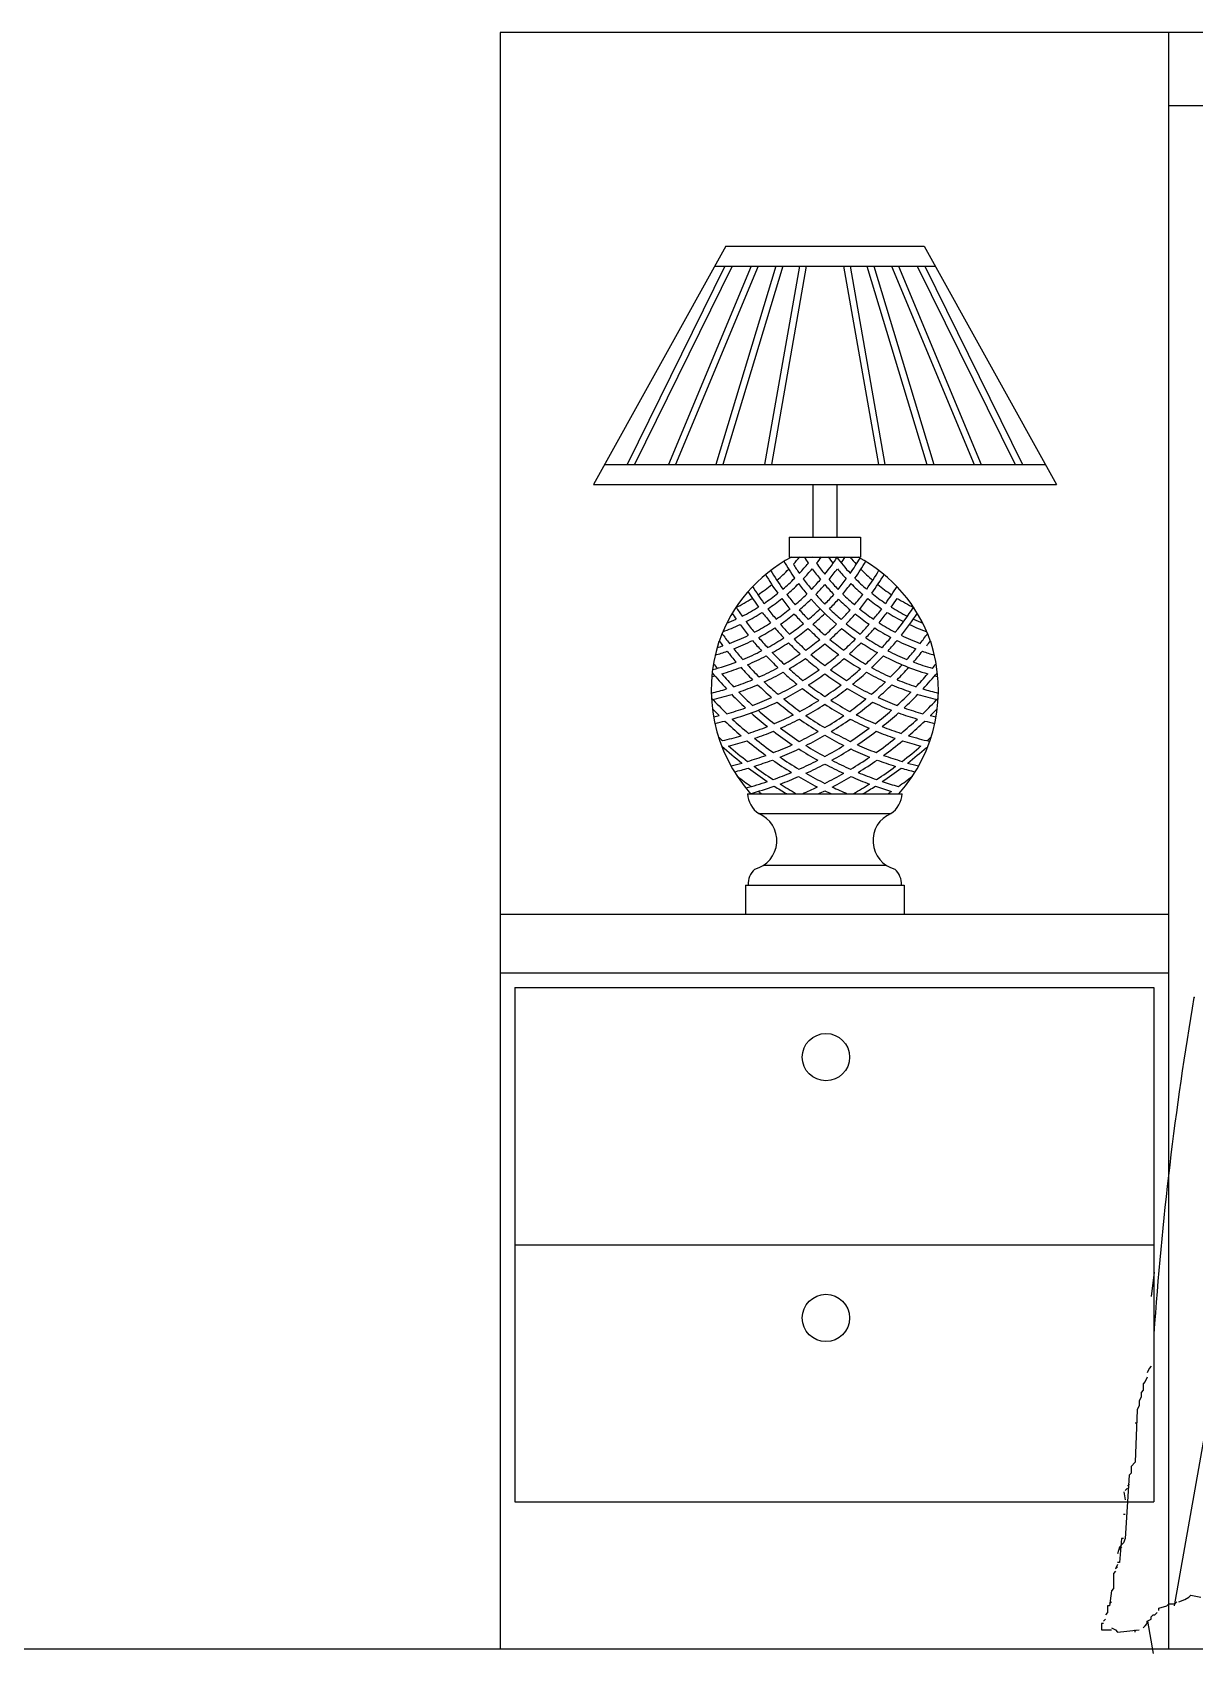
# Model space of a CAD drawing. Header units: inches. Extents: x 15.4 to 57.9, y 9.9 to 34.7.
# Drawn here: x 26.434 to 27.225, y 14.551 to 15.654 of the extents above; entities that cross this region are included whole.
import ezdxf

# ---------------------------------------------------------------- set-up
doc = ezdxf.new("R2010")
doc.units = ezdxf.units.IN
doc.header["$MEASUREMENT"] = 0
doc.layers.add('02', color=2, linetype='Continuous')
doc.layers.add('1', color=1, linetype='Continuous')

msp = doc.modelspace()

# ---------------------------------------------------------------- linework, layer by layer
at = {"layer": '02'}
for p, q in [((29.2062, 15.6542), (26.7522, 15.6542)), ((26.7522, 15.6542), (26.7522, 14.5542)), ((27.2069, 15.6542), (27.2069, 14.5542)), ((28.7515, 15.6042), (27.2069, 15.6042)), ((26.9057, 15.5087), (26.8157, 15.3467)), ((26.9057, 15.5087), (27.0407, 15.5087)), ((27.0407, 15.5087), (27.1307, 15.3467)), ((26.9052, 15.4952), (26.8387, 15.3602)), ((26.9102, 15.4952), (26.8437, 15.3602)), ((26.923, 15.4952), (26.8667, 15.3602)), ((26.9279, 15.4952), (26.8716, 15.3602)), ((26.8982, 15.4952), (27.0482, 15.4952)), ((26.9399, 15.4952), (26.899, 15.3602)), ((26.9446, 15.4952), (26.9037, 15.3602)), ((26.9559, 15.4952), (26.9322, 15.3602)), ((26.9605, 15.4952), (26.9368, 15.3602)), ((26.9858, 15.4952), (27.0096, 15.3602)), ((26.9904, 15.4952), (27.0141, 15.3602)), ((27.0017, 15.4952), (27.0426, 15.3602)), ((27.0064, 15.4952), (27.0473, 15.3602)), ((27.0185, 15.4952), (27.0747, 15.3602)), ((27.0233, 15.4952), (27.0796, 15.3602)), ((27.0361, 15.4952), (27.1026, 15.3602)), ((27.0411, 15.4952), (27.1076, 15.3602)), ((26.8232, 15.3602), (27.1232, 15.3602)), ((26.8157, 15.3467), (27.1307, 15.3467)), ((26.9651, 15.3467), (26.9651, 15.3107)), ((26.9813, 15.3467), (26.9813, 15.3107)), ((26.9489, 15.3107), (26.9975, 15.3107)), ((26.9489, 15.3107), (26.9489, 15.2972)), ((26.9975, 15.3107), (26.9975, 15.2972)), ((26.9489, 15.2972), (26.9975, 15.2972)), ((26.9206, 15.1361), (27.0258, 15.1361)), ((26.9282, 15.1226), (27.0182, 15.1226)), ((26.9315, 15.0875), (27.0148, 15.0875)), ((26.9192, 15.074), (26.9192, 15.0542)), ((26.9192, 15.074), (27.0272, 15.074)), ((27.0272, 15.074), (27.0272, 15.0542)), ((26.7522, 15.0542), (27.2069, 15.0542)), ((26.7522, 15.0142), (27.2069, 15.0142)), ((26.7622, 15.0042), (27.1969, 15.0042)), ((26.7622, 15.0042), (26.7622, 14.6542)), ((27.1969, 15.0042), (27.1969, 14.6542)), ((26.7622, 14.8292), (27.1969, 14.8292)), ((27.1972, 14.8106), (27.1951, 14.794)), ((27.211, 14.5836), (27.2423, 14.7602)), ((27.1924, 14.7391), (27.1911, 14.7361)), ((27.1938, 14.745), (27.1924, 14.742)), ((27.1951, 14.7465), (27.1938, 14.745)), ((27.1897, 14.7302), (27.1884, 14.7287)), ((27.1884, 14.7287), (27.1884, 14.7257)), ((27.1911, 14.7361), (27.1897, 14.7346)), ((27.1897, 14.7346), (27.1897, 14.7302)), ((27.187, 14.7198), (27.1857, 14.7168)), ((27.1884, 14.7257), (27.187, 14.7228)), ((27.187, 14.7228), (27.187, 14.7198)), ((27.1857, 14.7168), (27.1844, 14.6813)), ((27.1857, 14.7079), (27.1844, 14.7079)), ((27.1817, 14.6738), (27.1803, 14.6724)), ((27.1844, 14.6813), (27.1817, 14.6783)), ((27.1817, 14.6783), (27.1817, 14.6738)), ((27.1803, 14.6724), (27.1776, 14.6294)), ((27.179, 14.6635), (27.1776, 14.662)), ((27.1803, 14.6664), (27.179, 14.6649)), ((26.7622, 14.6542), (27.1969, 14.6542)), ((27.1766, 14.661), (27.1776, 14.6556)), ((27.1776, 14.6457), (27.1763, 14.6457)), ((27.1749, 14.6294), (27.1736, 14.613)), ((27.1763, 14.6294), (27.1749, 14.6294)), ((27.1776, 14.6294), (27.1763, 14.6264)), ((27.1736, 14.6234), (27.1722, 14.619)), ((27.1763, 14.6264), (27.1736, 14.6234)), ((27.1749, 14.6234), (27.1736, 14.6219)), ((27.1709, 14.6071), (27.1695, 14.6056)), ((27.1722, 14.6116), (27.1709, 14.6086)), ((27.1722, 14.6101), (27.1709, 14.6086)), ((27.1736, 14.613), (27.1722, 14.613)), ((27.1695, 14.6056), (27.1695, 14.5952)), ((27.1682, 14.5938), (27.1668, 14.5834)), ((27.1682, 14.5863), (27.1668, 14.5849)), ((27.1695, 14.5952), (27.1682, 14.5938)), ((27.2059, 14.5834), (27.2073, 14.5849)), ((27.2073, 14.5849), (27.2113, 14.5849)), ((27.2113, 14.5849), (27.2127, 14.5863)), ((27.214, 14.5863), (27.2181, 14.5878)), ((27.2181, 14.5878), (27.2208, 14.5893)), ((27.2208, 14.5893), (27.2221, 14.5908)), ((27.2221, 14.5908), (27.2289, 14.5893)), ((27.1641, 14.5745), (27.1628, 14.573)), ((27.1655, 14.5789), (27.1641, 14.5774)), ((27.1655, 14.5834), (27.1655, 14.5789)), ((27.1668, 14.5834), (27.1655, 14.5834)), ((27.1924, 14.573), (27.1951, 14.5745)), ((27.1951, 14.576), (27.1965, 14.5774)), ((27.1951, 14.5745), (27.1951, 14.576)), ((27.1965, 14.5774), (27.1978, 14.5774)), ((27.1978, 14.5774), (27.1992, 14.5789)), ((27.2005, 14.5819), (27.2059, 14.5834)), ((27.2005, 14.5804), (27.2005, 14.5819)), ((27.1628, 14.5715), (27.1614, 14.5715)), ((27.1614, 14.5715), (27.1614, 14.5671)), ((27.1614, 14.5671), (27.1682, 14.5671)), ((27.1682, 14.5686), (27.1709, 14.5671)), ((27.1709, 14.5671), (27.1722, 14.5656)), ((27.1722, 14.5656), (27.187, 14.5671)), ((27.1844, 14.5656), (27.1844, 14.5671)), ((27.1897, 14.5686), (27.1911, 14.57)), ((27.1911, 14.57), (27.1924, 14.5715)), ((27.1924, 14.5715), (27.1924, 14.573)), ((27.1926, 14.5731), (27.1966, 14.551)), ((26.6619, 14.5542), (29.2999, 14.5542))]:
    msp.add_line(p, q, dxfattribs=at)
for centre in [(26.9739, 14.9569), (26.9739, 14.7794)]:
    msp.add_circle(centre, 0.0161, dxfattribs=at)
for centre, major_axis, start_param, end_param in [((26.9991, 15.2057), (0, 0.1036), 0.487621, 1.236928), ((27.0916, 15.3806), (0, 0.1699), 2.103506, 2.18378), ((26.8547, 15.3806), (-0.0001, 0.1312), 3.973819, 4.023804), ((27.0916, 15.3806), (-0.0001, 0.1654), 2.133371, 2.178199), ((26.8547, 15.3806), (0.0001, 0.1384), 3.961927, 4.0291), ((27.0916, 15.3806), (0.0006, 0.1564), 2.136455, 2.168024), ((27.0916, 15.3806), (-0.1074, 0.1074), 1.365939, 1.369225), ((26.8547, 15.3806), (-0.0979, 0.0979), 3.277239, 3.281017), ((26.8547, 15.3806), (0, 0.1429), 4.052484, 4.090271), ((27.0916, 15.3806), (0.0001, 0.1519), 2.1862, 2.247468), ((26.8547, 15.3806), (0, 0.1519), 4.036327, 4.132054), ((27.0916, 15.3806), (0, 0.1429), 2.192915, 2.230701), ((27.0916, 15.3806), (0, 0.1384), 2.216566, 2.321719), ((26.8547, 15.3806), (-0.0006, 0.1564), 4.115159, 4.146727), ((27.0916, 15.3806), (0.0002, 0.1312), 2.260648, 2.310632), ((26.8547, 15.3806), (-0.0001, 0.1654), 4.103792, 4.178594), ((26.8547, 15.3806), (0, 0.1699), 4.099405, 4.179679), ((26.9472, 15.2057), (0, 0.1036), -1.236933, -0.487625), ((27.0916, 15.3806), (0.0001, 0.1852), 2.111392, 2.19422), ((27.0916, 15.3806), (0, 0.1807), 2.107513, 2.19194), ((26.8547, 15.3806), (-0.0001, 0.1312), 3.854782, 3.938477), ((26.8547, 15.3806), (0.0001, 0.1384), 3.849886, 3.928606), ((26.8547, 15.3806), (0.0001, 0.1429), 3.955379, 4.019871), ((27.0916, 15.3806), (0, 0.1654), 2.206449, 2.261452), ((26.8547, 15.3806), (0, 0.1519), 3.94582, 4.005732), ((27.0916, 15.3806), (0, 0.1564), 2.194303, 2.253255), ((26.8547, 15.3806), (0, 0.1564), 4.02993, 4.088882), ((27.0916, 15.3806), (0, 0.1519), 2.277453, 2.337366), ((27.0916, 15.3806), (-0.0001, 0.1429), 2.263313, 2.327806), ((26.8547, 15.3806), (0, 0.1654), 4.021732, 4.076736), ((27.0916, 15.3806), (0, 0.1384), 2.355023, 2.433743), ((27.0916, 15.3806), (0.0001, 0.1312), 2.344707, 2.428402), ((26.8547, 15.3806), (0, 0.1807), 4.091244, 4.175671), ((26.8547, 15.3806), (-0.0001, 0.1852), 4.089278, 4.172107), ((26.8547, 15.3806), (0, 0.1312), 3.598558, 3.696775), ((27.0916, 15.3806), (0, 0.2014), 2.130021, 2.193192), ((27.0916, 15.3806), (0, 0.1969), 2.123387, 2.194056), ((26.8547, 15.3806), (0, 0.1312), 3.731638, 3.820952), ((26.8547, 15.3806), (0, 0.1384), 3.732447, 3.817014), ((26.8547, 15.3806), (0, 0.1429), 3.733989, 3.815895), ((27.0916, 15.3806), (-0.0001, 0.1852), 2.217434, 2.266036), ((26.8547, 15.3806), (-0.0001, 0.1429), 3.846599, 3.922578), ((27.0916, 15.3806), (0.0002, 0.1807), 2.217948, 2.267788), ((26.8547, 15.3806), (0, 0.1519), 3.844823, 3.916008), ((27.0916, 15.3806), (0.0001, 0.1699), 2.211373, 2.264683), ((26.8547, 15.3806), (0.0001, 0.1564), 3.943791, 4.001732), ((27.0916, 15.3806), (0.0002, 0.1654), 2.289624, 2.344126), ((27.0916, 15.3806), (-0.0001, 0.1564), 2.281455, 2.339396), ((26.8547, 15.3806), (0, 0.1654), 3.939887, 3.994389), ((26.8547, 15.3806), (-0.0001, 0.1699), 4.0185, 4.071809), ((27.0916, 15.3806), (0, 0.1519), 2.367177, 2.438362), ((27.0916, 15.3806), (0.0001, 0.1429), 2.360609, 2.436587), ((26.8547, 15.3806), (-0.0002, 0.1807), 4.015397, 4.065237), ((26.8547, 15.3806), (0.0001, 0.1852), 4.017149, 4.065751), ((27.0916, 15.3806), (0, 0.1429), 2.46729, 2.549196), ((27.0916, 15.3806), (0, 0.1384), 2.466171, 2.550738), ((27.0916, 15.3806), (0, 0.1312), 2.462233, 2.551548), ((26.8547, 15.3806), (0, 0.1969), 4.089129, 4.159798), ((26.8547, 15.3806), (0.0003, 0.2014), 4.091319, 4.127111), ((27.0916, 15.3806), (0, 0.1312), 2.586411, 2.684627), ((27.0916, 15.3806), (-0.0003, 0.2185), 2.160194, 2.18199), ((27.0916, 15.3806), (-0.0002, 0.214), 2.150983, 2.185566), ((26.8547, 15.3806), (0, 0.1384), 3.608173, 3.699766), ((26.8547, 15.3806), (0, 0.1429), 3.612898, 3.701792), ((27.0916, 15.3806), (0.0002, 0.2014), 2.216366, 2.261297), ((27.0916, 15.3806), (-0.0003, 0.1969), 2.215782, 2.261623), ((26.8547, 15.3806), (-0.0001, 0.1519), 3.737521, 3.814698), ((26.8547, 15.3806), (-0.0001, 0.1564), 3.740679, 3.815747), ((27.0916, 15.3806), (0, 0.1852), 2.291078, 2.33979), ((26.8547, 15.3806), (0, 0.1564), 3.845269, 3.914347), ((27.0916, 15.3806), (0.0002, 0.1807), 2.292472, 2.342325), ((26.8547, 15.3806), (0.0001, 0.1654), 3.848049, 3.913393), ((27.0916, 15.3806), (0, 0.1699), 2.29049, 2.43366), ((26.8547, 15.3806), (0.0001, 0.1699), 3.850178, 3.913862), ((26.8547, 15.3806), (0.0001, 0.1699), 3.940141, 3.993137), ((27.0916, 15.3806), (-0.0001, 0.1654), 2.369793, 2.435137), ((27.0916, 15.3806), (0, 0.1564), 2.368839, 2.437918), ((26.8547, 15.3806), (0, 0.1807), 3.941767, 3.99162), ((26.8547, 15.3806), (0, 0.1852), 3.943395, 3.992107), ((27.0916, 15.3806), (0.0001, 0.1564), 2.467437, 2.542505), ((27.0916, 15.3806), (0.0001, 0.1519), 2.468488, 2.545664), ((26.8547, 15.3806), (0.0003, 0.1969), 4.021564, 4.067405), ((26.8547, 15.3806), (-0.0002, 0.2014), 4.02189, 4.066821), ((27.0916, 15.3806), (0, 0.1429), 2.581393, 2.670288), ((27.0916, 15.3806), (0, 0.1384), 2.583419, 2.675012), ((26.8547, 15.3806), (0, 0.214), 4.032458, 4.131093), ((26.8547, 15.3806), (0, 0.2185), 4.037032, 4.121888), ((26.8547, 15.3806), (0, 0.1429), 3.491699, 3.580873), ((26.8547, 15.3806), (0.0002, 0.1384), 3.526783, 3.576904), ((27.0916, 15.3806), (-0.0001, 0.2185), 2.203542, 2.245644), ((27.0916, 15.3806), (-0.0001, 0.214), 2.207662, 2.250421), ((26.8547, 15.3806), (0, 0.1519), 3.624164, 3.70821), ((26.8547, 15.3806), (0, 0.1564), 3.630673, 3.712536), ((27.0916, 15.3806), (-0.0001, 0.2014), 2.282381, 2.327647), ((27.0916, 15.3806), (0, 0.1969), 2.286019, 2.332149), ((26.8547, 15.3806), (0, 0.1654), 3.749129, 3.820412), ((26.8547, 15.3806), (0, 0.1699), 3.753207, 3.822787), ((27.0916, 15.3806), (-0.0002, 0.1852), 2.362912, 2.421788), ((27.0916, 15.3806), (-0.0001, 0.1807), 2.365638, 2.425806), ((26.8547, 15.3806), (0.0001, 0.1807), 3.857379, 3.917548), ((26.8547, 15.3806), (0.0002, 0.1852), 3.861396, 3.920272), ((27.0916, 15.3806), (0, 0.1699), 2.460398, 2.529978), ((27.0916, 15.3806), (0, 0.1654), 2.462773, 2.534056), ((26.8547, 15.3806), (0, 0.1969), 3.951037, 3.997167), ((26.8547, 15.3806), (0.0001, 0.2014), 3.955536, 4.000802), ((27.0916, 15.3806), (0, 0.1564), 2.570649, 2.652512), ((27.0916, 15.3806), (0, 0.1519), 2.574976, 2.659022), ((27.0916, 15.3806), (0, 0.1429), 2.702312, 2.791485), ((27.0916, 15.3806), (-0.0002, 0.1384), 2.706281, 2.756402), ((27.0026, 15.2068), (0, 0.1067), 1.257834, 2.294935), ((26.8547, 15.3806), (-0.0002, 0.1519), 3.442532, 3.469507), ((27.0916, 15.3806), (-0.001, 0.2365), 2.202352, 2.219868), ((27.0916, 15.3806), (0.0005, 0.232), 2.196125, 2.232316), ((26.8547, 15.3806), (0, 0.1519), 3.502218, 3.594236), ((26.8547, 15.3806), (0, 0.1564), 3.511196, 3.600877), ((27.0916, 15.3806), (0, 0.2185), 2.267199, 2.309727), ((27.0916, 15.3806), (0.0002, 0.214), 2.27284, 2.316012), ((26.8547, 15.3806), (0, 0.1654), 3.643478, 3.72139), ((26.8547, 15.3806), (0, 0.1699), 3.650036, 3.726158), ((27.0916, 15.3806), (0.0002, 0.2014), 2.352137, 2.407044), ((27.0916, 15.3806), (-0.0001, 0.1969), 2.354818, 2.410729), ((26.8547, 15.3806), (0.0002, 0.1807), 3.766566, 3.832504), ((26.8547, 15.3806), (-0.0001, 0.1852), 3.77078, 3.835363), ((27.0916, 15.3806), (0.0001, 0.1852), 2.447821, 2.512403), ((27.0916, 15.3806), (-0.0002, 0.1807), 2.45068, 2.516618), ((26.8547, 15.3806), (0.0001, 0.1969), 3.872458, 3.92837), ((26.8547, 15.3806), (-0.0001, 0.2014), 3.876773, 3.93168), ((27.0916, 15.3806), (0, 0.1699), 2.557028, 2.63315), ((27.0916, 15.3806), (0, 0.1654), 2.561795, 2.639707), ((26.8547, 15.3806), (0.0001, 0.214), 3.968204, 4.011376), ((26.8547, 15.3806), (0, 0.2185), 3.973459, 4.015987), ((27.0916, 15.3806), (0, 0.1564), 2.682308, 2.771989), ((26.9437, 15.2068), (0, 0.1067), 3.98825, 5.025351), ((27.0916, 15.3806), (0, 0.1519), 2.68895, 2.780968), ((26.8547, 15.3806), (-0.0005, 0.232), 4.050866, 4.087057), ((26.8547, 15.3806), (0.001, 0.2365), 4.063311, 4.080827), ((26.8547, 15.3806), (0, 0.1654), 3.399463, 3.500917), ((27.0916, 15.3806), (0.0018, 0.2491), 2.255104, 2.270893), ((26.8547, 15.3806), (0, 0.1564), 3.426418, 3.480929), ((27.0916, 15.3806), (0.0004, 0.2365), 2.245809, 2.286237), ((27.0916, 15.3806), (-0.0004, 0.232), 2.248937, 2.289822), ((26.8547, 15.3806), (0, 0.1654), 3.530045, 3.615474), ((26.8547, 15.3806), (0, 0.1699), 3.539354, 3.622848), ((27.0916, 15.3806), (-0.0001, 0.2185), 2.330861, 2.382536), ((27.0916, 15.3806), (0, 0.214), 2.336983, 2.389426), ((26.8547, 15.3806), (0, 0.1807), 3.667383, 3.739641), ((26.8547, 15.3806), (0.0002, 0.1852), 3.676066, 3.746877), ((27.0916, 15.3806), (-0.0002, 0.2014), 2.427876, 2.488248), ((27.0916, 15.3806), (-0.0001, 0.1969), 2.434196, 2.495642), ((26.8547, 15.3806), (0.0001, 0.1969), 3.787544, 3.84899), ((26.8547, 15.3806), (0.0002, 0.2014), 3.794938, 3.85531), ((27.0916, 15.3806), (-0.0002, 0.1852), 2.536308, 2.607119), ((27.0916, 15.3806), (0, 0.1807), 2.543545, 2.615804), ((26.8547, 15.3806), (0, 0.214), 3.893762, 3.946205), ((26.8547, 15.3806), (0.0001, 0.2185), 3.900647, 3.952322), ((27.0916, 15.3806), (0, 0.1699), 2.660415, 2.852481), ((27.0916, 15.3806), (0, 0.1654), 2.667861, 2.753291), ((26.8547, 15.3806), (0.0004, 0.232), 3.993359, 4.034245), ((26.8547, 15.3806), (-0.0001, 0.2365), 3.998029, 4.038456), ((27.0916, 15.3806), (0, 0.1654), 2.782461, 2.864676), ((27.0916, 15.3806), (0, 0.1564), 2.802256, 2.856768), ((26.8547, 15.3806), (-0.0018, 0.2491), 4.012313, 4.028102), ((26.8547, 15.3806), (-0.1201, 0.1201), 2.603994, 2.616124), ((27.0916, 15.3806), (0.0001, 0.2536), 2.264639, 2.322682), ((26.8547, 15.3806), (0, 0.1699), 3.430562, 3.510895), ((27.0916, 15.3806), (-0.0001, 0.2491), 2.283009, 2.330774), ((26.8547, 15.3806), (0.0001, 0.1807), 3.459863, 3.536108), ((27.0916, 15.3806), (0.0001, 0.2365), 2.30523, 2.354347), ((27.0916, 15.3806), (0.0001, 0.232), 2.312456, 2.362139), ((26.8547, 15.3806), (-0.0001, 0.1807), 3.561933, 3.64123), ((26.8547, 15.3806), (0.0001, 0.1852), 3.57226, 3.649975), ((27.0916, 15.3806), (-0.0001, 0.2185), 2.40432, 2.461189), ((27.0916, 15.3806), (0.0001, 0.214), 2.411888, 2.469596), ((26.8547, 15.3806), (0.0001, 0.1969), 3.696208, 3.763641), ((26.8547, 15.3806), (-0.0001, 0.2014), 3.703863, 3.77013), ((27.0916, 15.3806), (0.0001, 0.2014), 2.513056, 2.579323), ((27.0916, 15.3806), (-0.0001, 0.1969), 2.519546, 2.586979), ((26.8547, 15.3806), (-0.0001, 0.214), 3.813589, 3.871298), ((26.8547, 15.3806), (0.0001, 0.2185), 3.821996, 3.878865), ((27.0916, 15.3806), (0, 0.1852), 2.633377, 2.711093), ((27.0916, 15.3806), (0.0001, 0.1807), 2.641955, 2.721251), ((26.8547, 15.3806), (-0.0001, 0.232), 3.921043, 3.970727), ((26.8547, 15.3806), (-0.0001, 0.2365), 3.928841, 3.977957), ((27.0916, 15.3806), (-0.0001, 0.1807), 2.747375, 2.82362), ((26.8547, 15.3806), (0.0001, 0.2491), 3.952408, 4.000173), ((26.8547, 15.3806), (-0.0001, 0.2536), 3.960505, 4.018548), ((27.0916, 15.3806), (0.1201, 0.1201), 3.667061, 3.679191), ((26.8547, 15.3806), (0, 0.1807), 3.372268, 3.431535), ((26.8547, 15.3806), (0, 0.1852), 3.3675, 3.443763), ((27.0916, 15.3806), (0.0002, 0.2536), 2.342843, 2.394836), ((26.8547, 15.3806), (0.0001, 0.1852), 3.47127, 3.545972), ((27.0916, 15.3806), (-0.0003, 0.2491), 2.350074, 2.402542), ((27.0916, 15.3806), (0, 0.2365), 2.374553, 2.428575), ((27.0916, 15.3806), (-0.0002, 0.232), 2.381545, 2.436207), ((26.8547, 15.3806), (0, 0.1969), 3.597565, 3.671573), ((26.8547, 15.3806), (0, 0.2014), 3.607686, 3.680407), ((27.0916, 15.3806), (-0.0001, 0.2185), 2.48309, 2.545514), ((27.0916, 15.3806), (-0.0001, 0.214), 2.491211, 2.554563), ((26.8547, 15.3806), (0.0001, 0.214), 3.728621, 3.791973), ((26.8547, 15.3806), (0.0001, 0.2185), 3.73767, 3.800094), ((27.0916, 15.3806), (0, 0.2014), 2.602975, 2.675696), ((27.0916, 15.3806), (0, 0.1969), 2.611612, 2.68562), ((26.8547, 15.3806), (0.0002, 0.232), 3.846977, 3.901638), ((26.8547, 15.3806), (0, 0.2365), 3.854611, 3.908633), ((27.0916, 15.3806), (-0.0001, 0.1852), 2.737213, 2.811915), ((26.8547, 15.3806), (0.0003, 0.2491), 3.880645, 3.933113), ((26.8547, 15.3806), (-0.0002, 0.2536), 3.888348, 3.940341), ((27.0916, 15.3806), (0, 0.1852), 2.839422, 2.915685), ((27.0916, 15.3806), (0, 0.1807), 2.851651, 2.910918), ((27.0916, 15.3806), (0, 0.2653), 2.313093, 2.368965), ((27.0916, 15.3806), (0.0005, 0.2698), 2.336417, 2.360812), ((26.8547, 15.3806), (0, 0.1969), 3.407325, 3.475448), ((26.8547, 15.3806), (0, 0.2014), 3.420921, 3.582918), ((26.8547, 15.3806), (0.0001, 0.1969), 3.501836, 3.572909), ((27.0916, 15.3806), (-0.0001, 0.2491), 2.423688, 2.481138), ((27.0916, 15.3806), (0.0001, 0.2365), 2.449871, 2.509107), ((27.0916, 15.3806), (-0.0001, 0.232), 2.458174, 2.518133), ((26.8547, 15.3806), (0, 0.214), 3.635776, 3.70526), ((26.8547, 15.3806), (-0.0001, 0.2185), 3.64576, 3.714206), ((27.0916, 15.3806), (0.0001, 0.2185), 2.56898, 2.637427), ((27.0916, 15.3806), (0.0001, 0.214), 2.578165, 2.647649), ((26.8547, 15.3806), (0.0001, 0.232), 3.765052, 3.825011), ((26.8547, 15.3806), (-0.0001, 0.2365), 3.774078, 3.833314), ((27.0916, 15.3806), (0, 0.2014), 2.700022, 2.769833), ((26.8547, 15.3806), (0.0001, 0.2491), 3.802046, 3.859496), ((27.0916, 15.3806), (-0.0001, 0.1969), 2.710276, 2.78135), ((27.0916, 15.3806), (0, 0.1969), 2.807738, 2.875861), ((26.8547, 15.3806), (0, 0.2653), 3.914222, 3.970094), ((26.8547, 15.3806), (0.0001, 0.2698), 3.924764, 3.949159), ((26.8547, 15.3806), (-0.0005, 0.1969), 3.358703, 3.37843), ((26.8547, 15.3806), (0.0001, 0.2014), 3.361326, 3.395513), ((27.0916, 15.3806), (0, 0.2698), 2.378335, 2.433554), ((27.0916, 15.3806), (-0.0001, 0.2653), 2.388302, 2.443935), ((26.8547, 15.3806), (0.0002, 0.214), 3.458698, 3.5224), ((27.0916, 15.3806), (-0.0002, 0.2536), 2.41364, 2.470532), ((26.8547, 15.3806), (0, 0.214), 3.545798, 3.61242), ((26.8547, 15.3806), (-0.0001, 0.2185), 3.557093, 3.62269), ((27.0916, 15.3806), (-0.0002, 0.2491), 2.501393, 2.564179), ((27.0916, 15.3806), (0, 0.2365), 2.530403, 2.595247), ((27.0916, 15.3806), (0, 0.232), 2.539804, 2.605471), ((26.8547, 15.3806), (0, 0.232), 3.677714, 3.743382), ((26.8547, 15.3806), (0, 0.2365), 3.687939, 3.752783), ((27.0916, 15.3806), (0.0001, 0.2185), 2.660496, 2.726092), ((26.8547, 15.3806), (0.0002, 0.2491), 3.719006, 3.781792), ((27.0916, 15.3806), (0, 0.214), 2.670765, 2.737387), ((26.8547, 15.3806), (0.0002, 0.2536), 3.812654, 3.869547), ((27.0916, 15.3806), (-0.0002, 0.214), 2.760784, 2.824485), ((27.0916, 15.3806), (0, 0.2014), 2.795416, 2.862286), ((26.8547, 15.3806), (0.0001, 0.2653), 3.83925, 3.894883), ((26.8547, 15.3806), (0, 0.2698), 3.849628, 3.904847), ((27.0916, 15.3806), (-0.0001, 0.2014), 2.887672, 2.921859), ((27.0916, 15.3806), (0.0005, 0.1969), 2.904753, 2.92448), ((27.0916, 15.3806), (0.0033, 0.2806), 2.405882, 2.419071), ((26.8547, 15.3806), (0, 0.214), 3.372329, 3.433012), ((26.8547, 15.3806), (-0.0001, 0.2185), 3.386299, 3.445962), ((27.0916, 15.3806), (0.0001, 0.2698), 2.453994, 2.514123), ((26.8547, 15.3806), (-0.0001, 0.2185), 3.470734, 3.533413), ((27.0916, 15.3806), (0, 0.2653), 2.464204, 2.524839), ((27.0916, 15.3806), (0.0001, 0.2536), 2.49236, 2.554495), ((26.8547, 15.3806), (0, 0.232), 3.510018, 3.569938), ((26.8547, 15.3806), (0, 0.232), 3.592596, 3.655428), ((26.8547, 15.3806), (0, 0.2365), 3.604359, 3.666366), ((27.0916, 15.3806), (0, 0.2365), 2.616818, 2.678826), ((27.0916, 15.3806), (0, 0.232), 2.627759, 2.690592), ((26.8547, 15.3806), (-0.0001, 0.2536), 3.72869, 3.790825), ((27.0916, 15.3806), (0, 0.232), 2.713245, 2.773166), ((27.0916, 15.3806), (0.0001, 0.2185), 2.749773, 2.812452), ((26.8547, 15.3806), (0.0001, 0.2653), 3.758762, 3.819397), ((26.8547, 15.3806), (-0.0001, 0.2698), 3.769062, 3.829192), ((27.0916, 15.3806), (0.0001, 0.2185), 2.837223, 2.896886), ((27.0916, 15.3806), (0, 0.214), 2.850202, 2.919369), ((26.8547, 15.3806), (-0.0033, 0.2806), 3.864094, 3.877283), ((27.0916, 15.3788), (0, 0.2824), 2.410566, 2.473828), ((26.8547, 15.3806), (0.1545, 0.1545), 4.152075, 4.154647), ((27.0916, 15.3806), (0.0001, 0.2806), 2.427295, 2.486367), ((26.8547, 15.3806), (-0.0002, 0.232), 3.428876, 3.485779), ((26.8547, 15.3806), (0, 0.2365), 3.443452, 3.499526), ((27.0916, 15.3806), (-0.0002, 0.2698), 2.533336, 2.590523), ((26.8547, 15.3806), (-0.0001, 0.2365), 3.522328, 3.581421), ((27.0916, 15.3806), (0, 0.2653), 2.545229, 2.602947), ((27.0916, 15.3806), (0, 0.2536), 2.574716, 2.633983), ((26.8547, 15.3806), (0, 0.2491), 3.558463, 3.615465), ((27.0916, 15.3806), (0, 0.2491), 2.585966, 2.645896), ((26.8547, 15.3806), (0, 0.2491), 3.63729, 3.697221), ((26.8547, 15.3806), (0, 0.2536), 3.649204, 3.708471), ((27.0916, 15.3806), (0, 0.2491), 2.667721, 2.724722), ((26.8547, 15.3806), (0, 0.2653), 3.68024, 3.737957), ((27.0916, 15.3806), (0.0001, 0.2365), 2.701764, 2.760858), ((26.8547, 15.3806), (0.0002, 0.2698), 3.692662, 3.749849), ((27.0916, 15.3806), (0, 0.2365), 2.78366, 2.839734), ((27.0916, 15.3806), (0.0002, 0.232), 2.797406, 2.854309), ((26.8547, 15.3806), (-0.0001, 0.2806), 3.796821, 3.855892), ((26.8547, 15.3788), (0, 0.2824), 3.809301, 3.868215), ((26.8547, 15.3806), (0, 0.232), 3.379651, 3.412624), ((26.8547, 15.3806), (0.0001, 0.2365), 3.385464, 3.426911), ((27.0916, 15.3788), (-0.0004, 0.2914), 2.483017, 2.523468), ((27.0916, 15.3788), (0.0001, 0.2824), 2.494082, 2.549964), ((27.0916, 15.3806), (0, 0.2806), 2.50588, 2.561934), ((26.8547, 15.3806), (0, 0.2491), 3.482557, 3.53653), ((26.8547, 15.3806), (0.0001, 0.2536), 3.496556, 3.54985), ((27.0916, 15.3806), (0.0001, 0.2698), 2.612032, 2.666231), ((26.8547, 15.3806), (0, 0.2536), 3.571299, 3.627628), ((27.0916, 15.3806), (-0.0001, 0.2653), 2.623535, 2.678282), ((27.0916, 15.3806), (0, 0.2536), 2.655556, 2.711885), ((26.8547, 15.3806), (0.0001, 0.2653), 3.604904, 3.65965), ((26.8547, 15.3806), (-0.0002, 0.2698), 3.616401, 3.670599), ((27.0916, 15.3806), (-0.0001, 0.2536), 2.733335, 2.78663), ((27.0916, 15.3806), (0, 0.2491), 2.746656, 2.800629), ((26.8547, 15.3806), (0, 0.2806), 3.72125, 3.777304), ((26.8547, 15.3788), (-0.0001, 0.2824), 3.73322, 3.789103), ((26.8547, 15.3788), (0.0004, 0.2914), 3.759719, 3.800169), ((27.0916, 15.3806), (-0.0001, 0.2365), 2.856272, 2.897719), ((27.0916, 15.3806), (0, 0.232), 2.870564, 2.903537), ((26.8547, 15.3806), (-0.0001, 0.2491), 3.404405, 3.465452), ((26.8547, 15.3806), (0, 0.2536), 3.412745, 3.479357), ((27.0916, 15.3788), (0.0042, 0.2914), 2.559273, 2.569082), ((27.0916, 15.3788), (0.0005, 0.2824), 2.571278, 2.605966), ((27.0916, 15.3806), (0.0001, 0.2806), 2.582512, 2.62842), ((26.8547, 15.3806), (-0.0001, 0.2653), 3.540619, 3.582771), ((26.8547, 15.3806), (0.0009, 0.2698), 3.582364, 3.599679), ((27.0916, 15.3806), (-0.0009, 0.2698), 2.683507, 2.700822), ((27.0916, 15.3806), (0.0001, 0.2653), 2.700417, 2.742568), ((26.8547, 15.3806), (0, 0.2806), 3.655164, 3.701072), ((26.8547, 15.3788), (-0.0005, 0.2824), 3.677224, 3.711912), ((27.0916, 15.3806), (0.0001, 0.2536), 2.804151, 2.849468), ((27.0916, 15.3806), (0, 0.2491), 2.817326, 2.863249), ((26.8547, 15.3788), (-0.0043, 0.2914), 3.714003, 3.723812), ((26.9388, 15.1375), (0, 0.0183), 1.646044, 2.52056), ((27.0075, 15.1375), (0, 0.0183), 3.762625, 4.637142), ((26.9205, 15.1042), (0, 0.02), 3.394702, 5.887418), ((27.0259, 15.1042), (0, 0.02), 0.395767, 2.888483), ((26.935, 15.0744), (0, 0.0141), 0.744362, 1.599173), ((27.0113, 15.0744), (0, 0.0141), 4.684012, 5.538823)]:
    msp.add_ellipse(centre, major_axis=major_axis, ratio=1, start_param=start_param, end_param=end_param, dxfattribs=at)
at = {"layer": '02', "extrusion": (0, 0, -1)}
msp.add_ellipse((29.1427, 14.6046), major_axis=(0, 2.1463), ratio=0.909091, start_param=4.788851, end_param=4.896456, dxfattribs=at)
at = {"layer": '02'}
msp.add_point((27.2245, 14.9974), dxfattribs=at)
at = {"layer": '1'}
msp.add_line((15.7844, 14.5542), (36.0806, 14.5542), dxfattribs=at)

doc.saveas('drawing.dxf')
